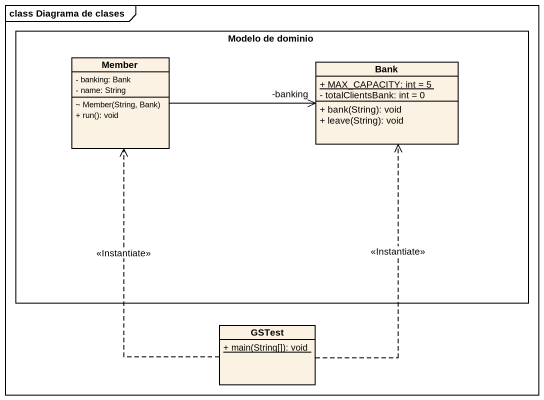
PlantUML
@startuml
mainframe class Diagrama de clases
hide circle
hide empty members
skinparam classAttributeIconSize 0
rectangle "Modelo de dominio" as Modelo_de_dominio {
  class Member {
    - banking: Bank
    - name: String
    ~ Member(String, Bank)
    + run(): void
  }
  class Bank {
    {static} + MAX_CAPACITY: int = 5
    - totalClientsBank: int = 0
    + bank(String): void
    + leave(String): void
  }
}
class GSTest {
  {static} + main(String[]): void
}
Member -right-> "-banking" Bank
GSTest .up.> Member : <<Instantiate>>
GSTest .up.> Bank : <<Instantiate>>
@enduml
